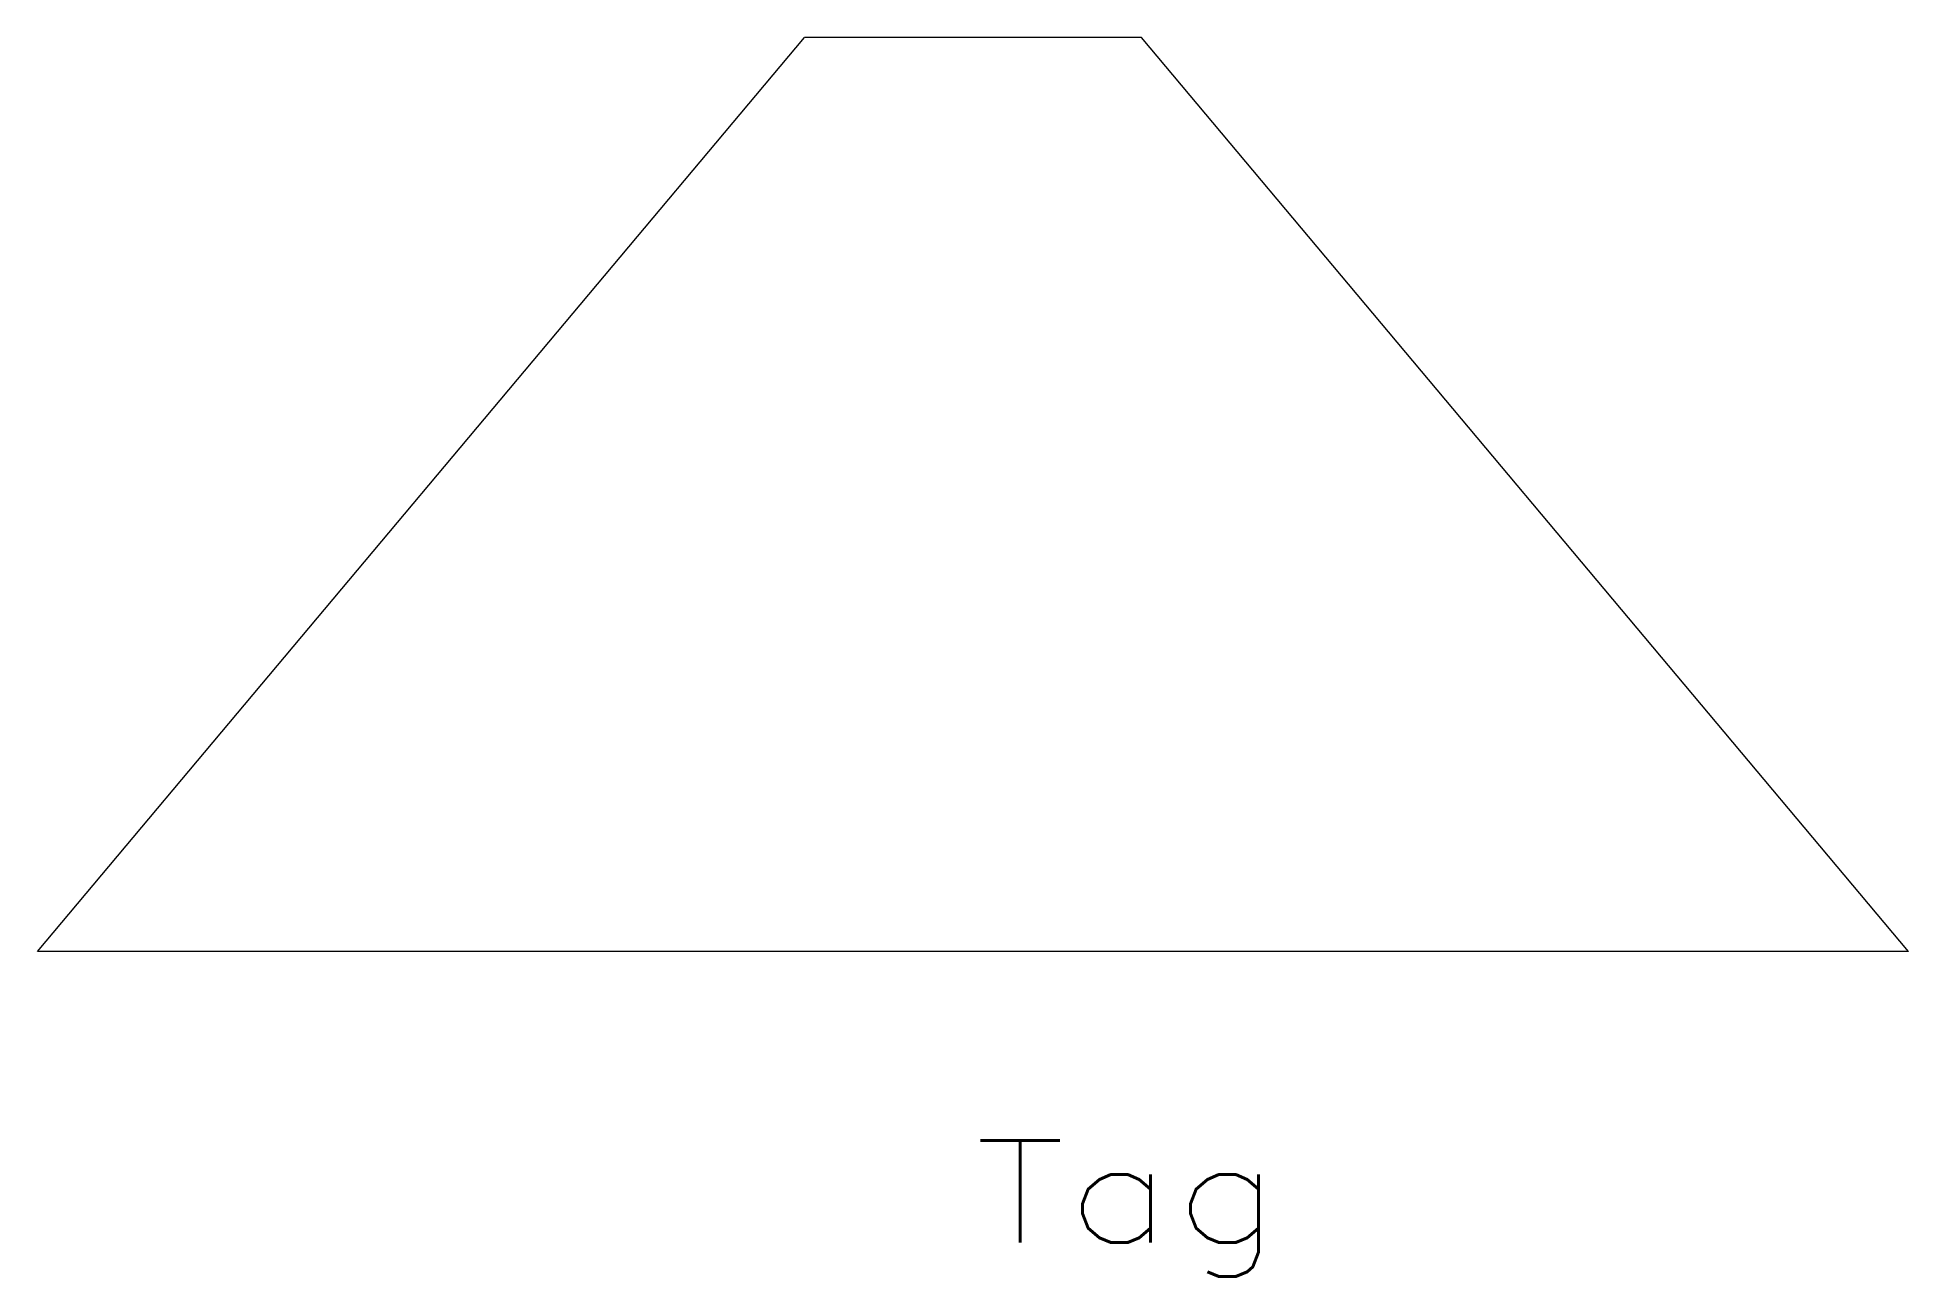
# Model space of a CAD drawing. Header units: inches. Extents: x -17.5 to 17.4, y -14.6 to 8.6.
import ezdxf
from ezdxf.enums import TextEntityAlignment as Align

# ---------------------------------------------------------------- set-up
doc = ezdxf.new("R2010")
doc.units = ezdxf.units.IN
doc.header["$MEASUREMENT"] = 0
doc.layers.get('0').update_dxf_attribs({"lineweight": 0})
doc.layers.add('OBJ', color=1, linetype='Continuous', lineweight=0, true_color=0xff0000)
doc.styles.add('_TCW_TXTSTY_1', font='TXT.SHX')

msp = doc.modelspace()

# ---------------------------------------------------------------- linework, layer by layer
at = {"layer": 'OBJ', "color": 1, "true_color": 0xff0000}
for p, q in [((-17.506, -8.48), (-3.181, 8.591)), ((3.108, 8.591), (-3.181, 8.591)), ((17.433, -8.48), (3.108, 8.591)), ((17.433, -8.48), (-17.506, -8.48))]:
    msp.add_line(p, q, dxfattribs=at)

# ---------------------------------------------------------------- texts
at = {"color": 7, "linetype": 'Continuous', "style": '_TCW_TXTSTY_1', "width": 1.166667}
msp.add_text('Tag', height=1.905, dxfattribs=at).set_placement((0, -13.915), (5.715, -13.915), align=Align.FIT)

doc.saveas('drawing.dxf')
